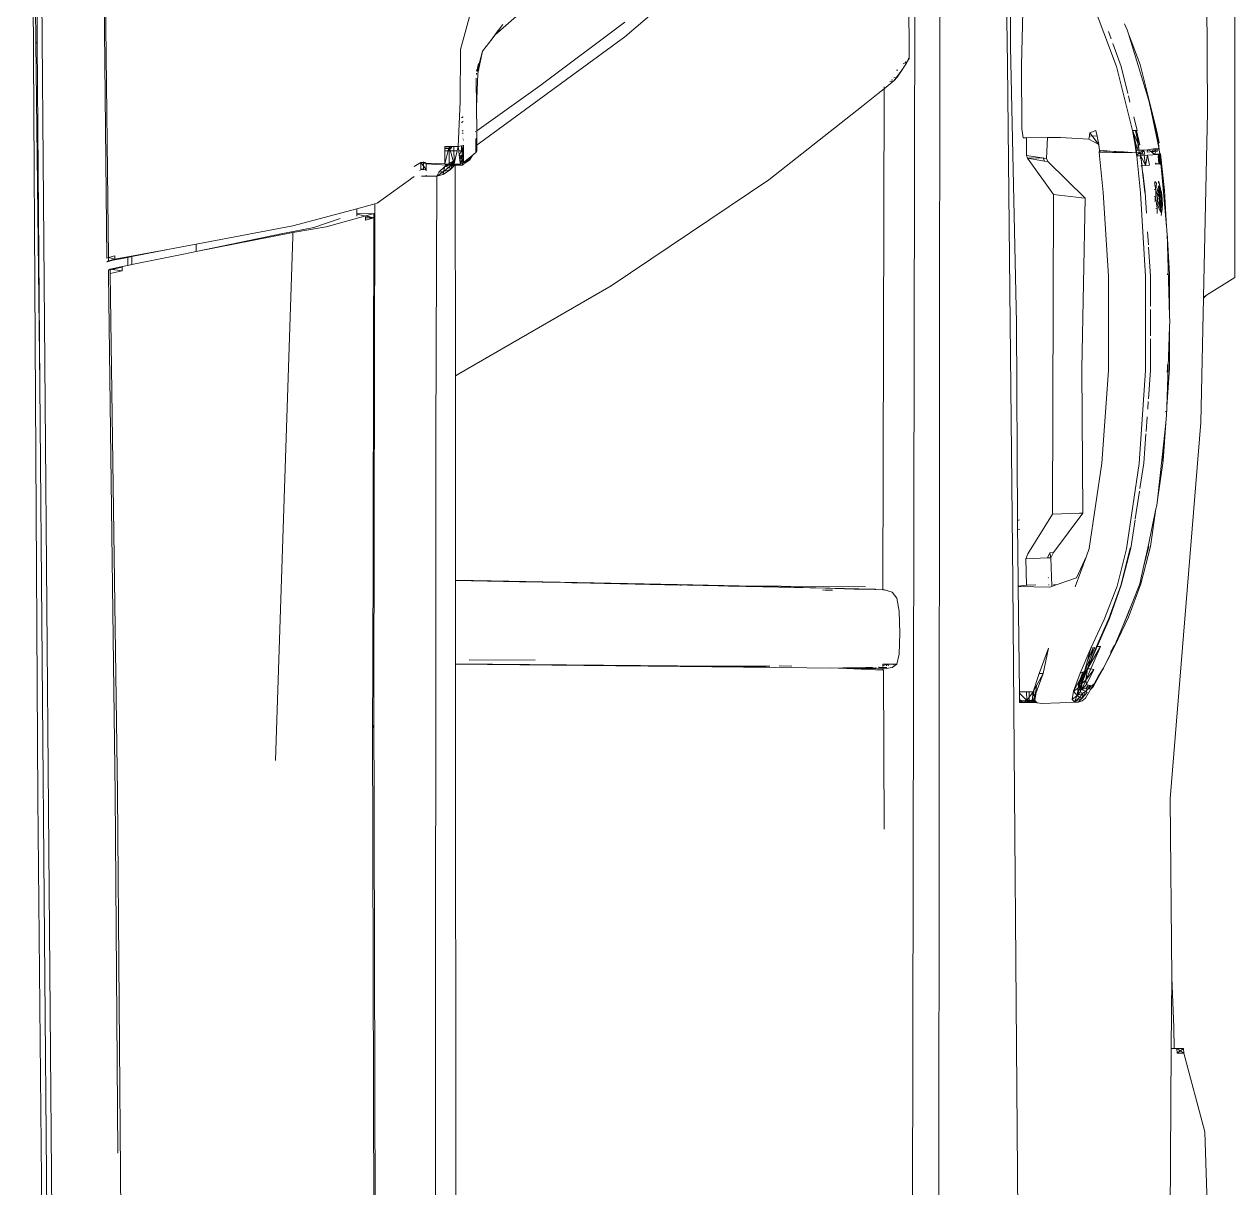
# Model space of a CAD drawing. Header units: millimetres. Extents: x 1010 to 1494, y -119 to 564.
# Drawn here: x 1311.8536 to 1312.2877, y 442.6054 to 443.0226 of the extents above; entities that cross this region are included whole.
import ezdxf

# ---------------------------------------------------------------- set-up
doc = ezdxf.new("R2010")
doc.units = ezdxf.units.MM
doc.layers.get('0').update_dxf_attribs({"lineweight": 9})
doc.layers.add('Edges', color=7, linetype='Continuous', lineweight=9)

# ---------------------------------------------------------------- blocks, each defined once
blk = doc.blocks.new('chevy tahoe pl')
at = {"layer": 'Edges'}
for p, q in [((209.473, 40.009), (163.481, 39.634)), ((158.76, 39.712), (172.041, 39.836)), ((172.041, 39.836), (187.112, 39.924)), ((177.28, 39.81), (181.602, 39.86)), ((177.28, 39.81), (181.602, 39.844)), ((181.602, 39.86), (181.602, 39.844)), ((181.602, 39.86), (181.603, 39.86)), ((181.603, 39.844), (181.602, 39.844)), ((181.603, 39.86), (182.062, 39.866)), ((181.603, 39.844), (181.603, 39.86)), ((182.055, 39.847), (181.603, 39.844)), ((177.28, 39.81), (163.477, 39.695)), ((217.425, 39.403), (178.886, 38.941)), ((178.67, 38.944), (172.101, 38.86)), ((172.108, 38.829), (178.683, 38.92)), ((178.723, 38.942), (178.67, 38.944)), ((178.683, 38.92), (178.728, 38.921)), ((178.683, 38.92), (178.716, 38.771)), ((178.736, 38.921), (178.716, 38.771)), ((178.723, 38.942), (178.736, 38.921)), ((178.728, 38.921), (178.723, 38.942)), ((178.758, 38.792), (178.728, 38.921)), ((178.728, 38.921), (178.736, 38.921)), ((178.736, 38.921), (178.769, 38.771)), ((178.843, 38.941), (178.831, 38.962)), ((178.831, 38.962), (178.849, 38.884)), ((178.861, 38.863), (178.843, 38.941)), ((178.843, 38.941), (178.886, 38.941)), ((178.861, 38.863), (178.886, 38.941)), ((182.842, 39.004), (178.874, 38.962)), ((178.886, 38.941), (178.874, 38.962)), ((178.886, 38.941), (178.903, 38.863)), ((155.294, 38.692), (172.108, 38.829)), ((172.101, 38.86), (167.551, 38.824)), ((178.716, 38.771), (178.763, 38.771)), ((178.763, 38.771), (178.758, 38.792)), ((178.763, 38.771), (178.769, 38.771)), ((178.769, 38.771), (178.784, 38.698)), ((178.849, 38.884), (178.886, 38.699)), ((178.903, 38.863), (178.861, 38.863)), ((178.991, 38.171), (178.861, 38.863)), ((178.784, 38.698), (178.886, 38.699)), ((178.784, 38.698), (178.794, 38.646)), ((178.794, 38.646), (178.896, 38.646)), ((178.794, 38.646), (178.925, 37.992)), ((178.886, 38.699), (178.896, 38.646)), ((178.896, 38.646), (178.991, 38.171)), ((179.054, 37.835), (178.991, 38.171)), ((178.958, 37.835), (178.925, 37.992)), ((179.054, 37.835), (178.958, 37.835)), ((179.187, 36.738), (178.958, 37.835)), ((178.958, 37.835), (179.202, 36.609)), ((179.284, 36.608), (179.054, 37.835)), ((179.148, 36.609), (172.517, 36.828)), ((179.263, 36.342), (179.187, 36.738)), ((179.202, 36.609), (179.148, 36.609)), ((179.202, 36.609), (179.27, 36.189)), ((179.501, 35.799), (179.284, 36.608)), ((179.377, 36.012), (179.263, 36.342)), ((179.27, 36.189), (179.411, 35.687)), ((179.409, 35.8), (179.437, 35.8)), ((179.411, 35.701), (179.432, 35.8)), ((179.437, 35.8), (179.439, 35.585)), ((179.437, 35.8), (179.501, 35.799)), ((179.562, 35.57), (179.501, 35.799)), ((172.973, 35.6), (156, 35.552)), ((156.286, 35.537), (173.345, 35.584)), ((172.932, 35.59), (172.973, 35.6)), ((173.166, 35.6), (172.973, 35.6)), ((173.467, 35.599), (173.166, 35.6)), ((173.345, 35.584), (179.562, 35.57)), ((173.455, 35.589), (173.467, 35.599)), ((179.386, 35.585), (173.467, 35.599)), ((179.358, 35.688), (179.386, 35.585)), ((179.358, 35.688), (179.385, 35.688)), ((179.386, 35.585), (179.385, 35.688)), ((179.385, 35.688), (179.411, 35.687)), ((179.386, 35.585), (179.408, 35.687)), ((179.411, 35.687), (179.386, 35.585)), ((179.439, 35.585), (179.386, 35.585)), ((179.411, 35.687), (179.439, 35.585)), ((179.57, 35.542), (179.562, 35.57)), ((179.907, 35.076), (179.57, 35.542)), ((179.913, 34.923), (179.913, 34.98)), ((179.986, 35.001), (179.988, 35.001)), ((179.993, 34.988), (179.996, 34.923)), ((180.003, 34.988), (179.993, 34.988)), ((180.005, 34.957), (179.994, 34.958)), ((179.996, 34.923), (180.084, 34.988)), ((180, 34.988), (180.005, 34.957)), ((180.003, 34.988), (180.005, 34.957)), ((180.084, 34.988), (180.003, 34.988)), ((180.079, 34.958), (180.005, 34.957)), ((180.034, 35.074), (180.084, 34.988)), ((180.079, 34.958), (180.078, 34.923)), ((180.086, 34.958), (180.079, 34.958)), ((180.084, 34.988), (180.086, 34.958)), ((180.086, 34.958), (180.087, 34.931)), ((180.094, 34.958), (180.086, 34.958)), ((164.771, 34.805), (176.6, 34.799)), ((179.913, 34.789), (176.6, 34.799)), ((179.925, 34.923), (179.913, 34.923)), ((179.913, 34.789), (179.913, 34.923)), ((179.934, 34.709), (179.913, 34.789)), ((179.964, 34.764), (179.913, 34.789)), ((179.972, 34.703), (179.913, 34.789)), ((179.996, 34.923), (179.981, 34.923)), ((180.069, 34.923), (179.996, 34.923)), ((180.054, 34.661), (180.069, 34.923)), ((180.078, 34.923), (180.069, 34.923)), ((180.078, 34.923), (180.069, 34.684)), ((179.934, 34.709), (179.997, 34.614)), ((179.972, 34.703), (179.934, 34.709)), ((179.964, 34.764), (180.036, 34.687)), ((179.964, 34.764), (179.972, 34.703)), ((180.027, 34.632), (179.972, 34.703)), ((179.972, 34.703), (179.997, 34.614)), ((179.972, 34.703), (180.036, 34.687)), ((180.027, 34.632), (179.997, 34.614)), ((180.036, 34.687), (180.027, 34.632)), ((180.065, 34.589), (180.027, 34.632)), ((180.054, 34.661), (180.036, 34.687)), ((180.065, 34.589), (180.036, 34.687)), ((180.051, 34.606), (180.054, 34.659)), ((180.054, 34.661), (180.069, 34.684)), ((180.054, 34.659), (180.054, 34.661)), ((180.054, 34.659), (180.08, 34.617)), ((180.067, 34.632), (180.069, 34.684)), ((180.067, 34.632), (180.289, 34.633)), ((180.289, 34.633), (180.067, 34.57)), ((180.067, 34.57), (180.067, 34.632)), ((180.069, 34.684), (180.234, 34.685)), ((180.289, 34.633), (180.069, 34.684)), ((180.234, 34.685), (180.234, 34.531)), ((180.234, 34.685), (180.26, 34.685)), ((180.26, 34.685), (180.289, 34.686)), ((180.26, 34.685), (180.264, 34.608)), ((180.264, 34.608), (180.273, 34.686)), ((180.264, 34.608), (180.289, 34.624)), ((180.289, 34.686), (180.289, 34.633)), ((180.289, 34.624), (180.289, 34.633)), ((180.289, 34.518), (180.289, 34.624)), ((173.737, 34.55), (157.44, 34.547)), ((173.737, 34.55), (173.71, 31.708)), ((173.743, 34.55), (173.717, 31.74)), ((173.743, 34.55), (173.737, 34.55)), ((174.795, 34.551), (173.743, 34.55)), ((174.795, 34.551), (174.786, 33.942)), ((174.799, 34.551), (174.787, 33.875)), ((174.799, 34.551), (174.795, 34.551)), ((177.387, 34.552), (174.799, 34.551)), ((180.06, 34.555), (177.387, 34.552)), ((177.411, 34.51), (177.387, 34.552)), ((178.526, 32.579), (177.411, 34.51)), ((180.028, 34.584), (179.997, 34.614)), ((180.065, 34.589), (179.997, 34.614)), ((180.028, 34.584), (180.08, 34.584)), ((180.06, 34.555), (180.028, 34.584)), ((180.076, 34.568), (180.051, 34.606)), ((180.051, 34.606), (180.103, 34.582)), ((180.051, 34.606), (180.051, 34.544)), ((180.051, 34.606), (180.067, 34.564)), ((180.067, 34.52), (180.051, 34.544)), ((180.051, 34.544), (180.051, 34.462)), ((180.06, 34.555), (180.065, 34.589)), ((180.06, 34.555), (180.067, 34.565)), ((180.086, 34.608), (180.065, 34.589)), ((180.289, 34.571), (180.067, 34.57)), ((180.067, 34.565), (180.067, 34.57)), ((180.07, 34.569), (180.067, 34.57)), ((180.067, 34.52), (180.067, 34.565)), ((180.067, 34.488), (180.067, 34.52)), ((180.086, 34.49), (180.067, 34.488)), ((180.088, 34.45), (180.067, 34.488)), ((180.303, 34.451), (180.067, 34.488)), ((180.07, 34.569), (180.08, 34.584)), ((180.107, 34.561), (180.07, 34.569)), ((180.08, 34.617), (180.08, 34.598)), ((180.08, 34.617), (180.088, 34.606)), ((180.084, 34.594), (180.08, 34.598)), ((180.08, 34.598), (180.08, 34.584)), ((180.08, 34.584), (180.084, 34.594)), ((180.084, 34.594), (180.088, 34.606)), ((180.107, 34.561), (180.084, 34.594)), ((180.151, 34.499), (180.086, 34.49)), ((180.101, 34.468), (180.086, 34.49)), ((180.088, 34.606), (180.103, 34.582)), ((180.093, 34.491), (180.101, 34.468)), ((180.101, 34.493), (180.101, 34.468)), ((180.128, 34.556), (180.103, 34.582)), ((180.116, 34.559), (180.103, 34.582)), ((180.103, 34.562), (180.103, 34.582)), ((180.128, 34.556), (180.107, 34.561)), ((180.234, 34.531), (180.128, 34.556)), ((180.176, 34.452), (180.133, 34.497)), ((180.176, 34.452), (180.15, 34.499)), ((180.18, 34.503), (180.151, 34.499)), ((180.186, 34.45), (180.151, 34.499)), ((180.177, 34.503), (180.176, 34.452)), ((180.176, 34.452), (180.234, 34.477)), ((180.234, 34.51), (180.18, 34.503)), ((180.18, 34.503), (180.234, 34.477)), ((180.289, 34.518), (180.234, 34.531)), ((180.289, 34.518), (180.234, 34.51)), ((180.234, 34.51), (180.234, 34.477)), ((180.298, 34.475), (180.234, 34.477)), ((180.234, 34.477), (180.234, 34.451)), ((180.304, 34.451), (180.234, 34.477)), ((180.286, 34.598), (180.264, 34.608)), ((180.264, 34.608), (180.267, 34.604)), ((180.859, 34.492), (180.289, 34.518)), ((180.289, 34.518), (180.298, 34.475)), ((180.298, 34.475), (180.303, 34.451)), ((180.606, 34.453), (180.592, 34.473)), ((180.666, 34.454), (180.65, 34.477)), ((181.514, 34.489), (180.859, 34.492)), ((181.994, 34.355), (181.514, 34.489)), ((173.794, 34.38), (173.787, 33.544)), ((180.051, 34.462), (180.101, 34.468)), ((180.051, 34.462), (180.101, 34.414)), ((180.077, 34.433), (180.15, 34.368)), ((180.114, 34.373), (180.077, 34.433)), ((180.088, 34.45), (180.15, 34.368)), ((180.088, 34.45), (180.186, 34.45)), ((180.176, 34.452), (180.101, 34.468)), ((180.118, 34.45), (180.101, 34.468)), ((180.111, 34.45), (180.101, 34.468)), ((180.101, 34.45), (180.101, 34.468)), ((180.101, 34.414), (180.101, 34.432)), ((180.101, 34.414), (180.114, 34.373)), ((180.101, 34.414), (180.176, 34.337)), ((180.176, 34.337), (180.114, 34.373)), ((180.114, 34.373), (180.15, 34.368)), ((180.213, 34.295), (180.15, 34.368)), ((180.176, 34.337), (180.175, 34.339)), ((180.18, 34.45), (180.176, 34.452)), ((180.176, 34.452), (180.176, 34.45)), ((180.176, 34.452), (180.177, 34.45)), ((180.176, 34.337), (180.181, 34.332)), ((180.186, 34.45), (180.303, 34.451)), ((180.367, 34.456), (180.37, 34.451)), ((180.386, 34.452), (180.386, 34.457)), ((180.453, 34.462), (180.46, 34.452)), ((180.484, 34.465), (180.493, 34.452)), ((180.298, 34.295), (180.213, 34.295)), ((180.213, 34.295), (180.234, 34.281)), ((180.22, 34.295), (180.234, 34.281)), ((180.383, 34.295), (180.234, 34.281)), ((180.234, 34.281), (180.234, 34.295)), ((180.234, 34.281), (180.396, 34.281)), ((181.678, 32.408), (180.298, 34.295)), ((180.383, 34.295), (180.298, 34.295)), ((180.396, 34.281), (180.367, 34.295)), ((180.383, 34.295), (180.396, 34.281)), ((180.396, 34.281), (180.487, 34.282)), ((180.476, 34.297), (180.479, 34.293)), ((180.487, 34.282), (180.785, 34.285)), ((180.487, 34.282), (181.056, 33.484)), ((180.785, 34.285), (181.155, 34.288)), ((180.785, 34.285), (181.214, 34.268)), ((181.202, 34.284), (181.201, 34.286)), ((181.208, 34.286), (181.214, 34.284)), ((181.211, 34.286), (181.218, 34.284)), ((181.496, 34.209), (181.214, 34.268)), ((181.239, 34.278), (181.496, 34.209)), ((181.242, 34.279), (181.339, 34.258)), ((181.251, 34.285), (181.253, 34.284)), ((181.255, 34.284), (181.257, 34.284)), ((181.615, 34.118), (181.496, 34.209)), ((181.631, 34.105), (181.615, 34.118)), ((181.7, 34.049), (181.631, 34.105)), ((181.693, 34.057), (181.631, 34.105)), ((181.7, 34.049), (181.693, 34.057)), ((181.751, 34.015), (181.693, 34.057)), ((182.111, 33.58), (181.7, 34.049)), ((181.7, 34.049), (181.761, 33.999)), ((181.751, 34.015), (181.755, 34.01)), ((174.787, 33.875), (174.767, 32.796)), ((174.77, 33.169), (174.787, 33.875)), ((174.784, 33.858), (174.78, 33.743)), ((174.784, 33.858), (174.786, 33.942)), ((181.755, 34.01), (181.769, 33.994)), ((181.762, 34.006), (181.755, 34.01)), ((181.832, 33.951), (181.762, 34.006)), ((174.77, 33.169), (174.78, 33.743)), ((181.056, 33.484), (181.86, 32.407)), ((174.768, 33.079), (174.77, 33.169)), ((174.76, 32.666), (174.767, 33.019)), ((174.767, 33.019), (174.768, 33.079)), ((174.767, 32.796), (174.746, 31.743)), ((174.758, 32.658), (174.739, 31.712)), ((174.758, 32.658), (174.756, 32.446)), ((174.758, 32.658), (174.76, 32.666)), ((179.866, 30.584), (178.526, 32.579)), ((174.756, 32.446), (174.739, 31.617)), ((174.756, 32.446), (174.746, 31.743)), ((183.366, 30.431), (181.678, 32.408)), ((173.717, 31.74), (173.705, 30.62)), ((173.714, 30.81), (173.717, 31.74)), ((174.746, 31.743), (174.728, 30.96)), ((174.73, 31.224), (174.746, 31.743)), ((173.687, 29.706), (173.71, 31.708)), ((174.73, 31.224), (174.739, 31.617)), ((174.739, 31.712), (174.739, 31.693)), ((174.727, 31.095), (174.73, 31.137)), ((174.73, 31.137), (174.728, 31.137)), ((174.73, 31.137), (174.728, 30.96)), ((174.73, 31.224), (174.73, 31.137)), ((174.728, 30.96), (174.717, 29.362)), ((174.718, 30.662), (174.727, 31.095)), ((174.728, 30.96), (174.725, 30.786)), ((173.711, 30.571), (173.714, 30.81)), ((174.718, 30.662), (174.698, 29.868)), ((174.725, 30.786), (174.705, 29.99)), ((179.866, 30.584), (180.808, 29.392)), ((173.711, 30.293), (173.717, 30.455)), ((174.679, 29.79), (174.675, 29.906)), ((174.705, 29.99), (174.69, 29.445)), ((173.687, 29.706), (173.691, 29.8)), ((174.676, 29.779), (174.674, 29.873)), ((174.698, 29.868), (174.688, 29.506)), ((173.664, 29.145), (173.687, 29.694)), ((173.683, 29.421), (173.687, 29.694)), ((173.687, 29.694), (173.687, 29.706)), ((173.687, 29.437), (173.687, 29.694)), ((173.69, 29.447), (173.693, 29.651)), ((173.68, 29.22), (173.683, 29.421)), ((173.687, 29.437), (173.683, 29.421)), ((173.683, 29.421), (173.687, 29.369)), ((173.69, 29.447), (173.687, 29.437)), ((173.687, 29.369), (173.69, 29.447)), ((173.687, 29.369), (173.687, 29.437)), ((173.69, 29.447), (173.694, 29.278)), ((174.686, 29.431), (174.681, 29.246)), ((174.69, 29.445), (174.685, 29.242)), ((174.688, 29.506), (174.686, 29.431)), ((174.69, 29.445), (174.686, 29.431)), ((174.69, 29.445), (174.688, 29.506)), ((173.687, 29.369), (173.689, 29.352)), ((173.687, 29.248), (173.689, 29.352)), ((173.694, 29.278), (173.687, 29.248)), ((173.689, 29.352), (173.694, 29.278)), ((173.694, 29.278), (173.696, 29.363)), ((173.694, 29.278), (173.696, 29.278)), ((180.808, 29.392), (180.958, 29.203)), ((171.652, 29.125), (173.664, 29.134)), ((173.664, 29.145), (173.68, 29.145)), ((173.664, 29.134), (173.664, 29.145)), ((173.687, 29.245), (173.68, 29.22)), ((173.68, 29.22), (173.68, 29.145)), ((173.68, 29.145), (173.696, 29.145)), ((173.68, 29.145), (173.68, 29.126)), ((173.694, 29.026), (173.68, 29.126)), ((173.687, 29.245), (173.687, 29.248)), ((173.697, 29.227), (173.687, 29.245)), ((173.694, 29.196), (173.694, 29.101)), ((173.694, 29.196), (173.697, 29.19)), ((173.697, 29.195), (173.694, 29.196)), ((173.703, 29.194), (173.701, 29.194)), ((173.709, 29.145), (173.736, 29.145)), ((173.715, 29.145), (173.736, 29.093)), ((173.736, 29.144), (173.736, 29.093)), ((174.678, 29.123), (174.651, 29.024)), ((174.681, 29.239), (174.678, 29.143)), ((174.678, 29.143), (174.678, 29.123)), ((174.678, 29.143), (181.018, 29.128)), ((174.681, 29.246), (174.685, 29.242)), ((174.681, 29.246), (174.681, 29.239)), ((174.681, 29.243), (174.685, 29.242)), ((174.685, 29.242), (174.681, 29.239)), ((174.681, 29.237), (174.685, 29.242)), ((180.958, 29.203), (181.018, 29.128)), ((181.018, 29.128), (181.032, 29.128)), ((181.018, 29.128), (181.122, 28.999)), ((181.037, 29.128), (181.043, 29.128)), ((173.695, 29.101), (173.694, 29.101)), ((173.694, 29.101), (173.695, 29.094)), ((173.694, 29.026), (173.737, 28.967)), ((173.736, 29.093), (173.716, 29.097)), ((173.721, 29.066), (173.736, 29.093)), ((173.736, 29.001), (173.73, 29.009)), ((173.739, 29.095), (173.736, 29.093)), ((173.738, 29.093), (173.736, 29.093)), ((173.738, 29.091), (173.736, 29.093)), ((173.736, 29.001), (173.736, 29.093)), ((173.736, 29.001), (173.737, 28.967)), ((173.863, 28.937), (173.737, 28.967)), ((174.409, 28.935), (174.572, 28.964)), ((174.651, 29.024), (174.572, 28.964)), ((181.117, 29.028), (181.112, 29.054)), ((181.122, 28.999), (181.254, 28.903)), ((181.164, 28.961), (181.122, 28.999)), ((181.127, 29.016), (181.131, 29.033)), ((181.157, 29.005), (181.163, 28.971)), ((181.163, 28.969), (181.164, 28.961)), ((181.259, 28.897), (181.164, 28.961)), ((181.255, 28.953), (181.254, 28.968)), ((173.863, 28.937), (174.13, 28.926)), ((174.13, 28.926), (174.409, 28.935)), ((181.343, 28.843), (181.254, 28.903)), ((181.256, 28.901), (181.259, 28.897)), ((181.259, 28.897), (181.258, 28.9)), ((181.299, 28.873), (181.259, 28.897)), ((181.356, 28.838), (181.333, 28.885)), ((181.356, 28.838), (181.338, 28.849)), ((181.356, 28.838), (181.343, 28.843)), ((181.356, 28.86), (181.356, 28.838)), ((181.361, 28.855), (181.356, 28.838)), ((181.391, 28.823), (181.356, 28.838)), ((181.356, 28.838), (181.403, 28.81)), ((181.403, 28.81), (181.391, 28.823)), ((181.403, 28.81), (181.403, 28.823)), ((184.933, 28.82), (181.403, 28.81)), ((185.052, 28.733), (148.407, 28.802)), ((185.258, 28.42), (148.391, 28.451)), ((185.353, 27.627), (181.333, 27.565)), ((151.495, 27.313), (174.785, 27.499)), ((174.72, 27.43), (173.389, 27.413)), ((174.72, 27.43), (174.712, 27.031)), ((174.723, 27.43), (174.72, 27.43)), ((175.214, 27.436), (174.723, 27.43)), ((174.737, 27.324), (174.723, 27.43)), ((174.785, 27.499), (181.333, 27.565)), ((175.436, 27.437), (175.214, 27.436)), ((175.446, 27.409), (175.436, 27.437)), ((175.555, 27.437), (175.436, 27.437)), ((178.052, 27.451), (175.555, 27.437)), ((175.555, 27.437), (175.565, 27.413)), ((181.551, 27.529), (178.052, 27.451)), ((183.241, 27.521), (181.551, 27.529)), ((173.26, 27.412), (173.251, 27.412)), ((173.251, 27.412), (173.252, 27.296)), ((173.282, 27.407), (173.251, 27.373)), ((173.251, 27.372), (173.28, 27.322)), ((173.252, 27.293), (173.28, 27.322)), ((173.252, 27.237), (173.28, 27.322)), ((173.252, 27.296), (173.261, 27.267)), ((173.252, 27.296), (173.252, 27.206)), ((173.389, 27.413), (173.26, 27.412)), ((173.26, 27.412), (173.261, 27.289)), ((173.261, 27.289), (173.387, 27.292)), ((173.261, 27.267), (173.261, 27.289)), ((173.28, 27.322), (173.279, 27.253)), ((173.373, 27.413), (173.28, 27.322)), ((173.282, 27.407), (173.28, 27.322)), ((173.387, 27.324), (173.28, 27.322)), ((173.386, 27.241), (173.28, 27.322)), ((173.307, 27.412), (173.282, 27.407)), ((173.387, 27.292), (173.386, 27.241)), ((173.389, 27.413), (173.387, 27.292)), ((174.737, 27.324), (175.073, 27.333)), ((174.738, 27.317), (174.737, 27.324)), ((174.744, 27.206), (174.738, 27.317)), ((175.134, 27.306), (175.073, 27.333)), ((175.073, 27.333), (175.082, 27.059)), ((175.134, 27.306), (175.636, 26.997)), ((179.68, 26.985), (180.139, 27.313)), ((180.139, 27.313), (180.104, 27.097)), ((180.174, 27.326), (180.138, 27.07)), ((180.139, 27.313), (180.174, 27.326)), ((180.139, 27.313), (180.144, 27.113)), ((180.174, 27.326), (180.399, 27.324)), ((180.512, 27.382), (180.399, 27.365)), ((180.399, 27.324), (180.399, 27.365)), ((180.401, 27.06), (180.399, 27.324)), ((181.317, 27.39), (180.512, 27.382)), ((182.169, 27.365), (181.317, 27.39)), ((173.247, 27.189), (173.241, 27.137)), ((173.241, 27.137), (173.256, 26.67)), ((173.253, 27.194), (173.247, 27.189)), ((173.279, 27.253), (173.252, 27.228)), ((173.252, 27.206), (173.255, 27.197)), ((173.252, 27.206), (173.253, 27.194)), ((173.255, 27.197), (173.253, 27.194)), ((173.259, 27.201), (173.255, 27.197)), ((173.259, 27.201), (173.261, 27.265)), ((173.26, 27.202), (173.259, 27.201)), ((173.26, 27.202), (173.261, 27.265)), ((173.278, 27.218), (173.26, 27.202)), ((173.261, 27.267), (173.261, 27.265)), ((173.261, 27.265), (173.276, 27.217)), ((173.261, 27.265), (173.3, 27.23)), ((173.279, 27.253), (173.278, 27.218)), ((173.386, 27.241), (173.278, 27.218)), ((173.385, 27.201), (173.278, 27.218)), ((173.386, 27.241), (173.279, 27.253)), ((173.3, 27.23), (173.3, 27.215)), ((173.3, 27.23), (173.412, 27.204)), ((173.386, 27.241), (173.385, 27.201)), ((173.412, 27.191), (173.385, 27.201)), ((173.62, 27.166), (173.386, 27.241)), ((173.386, 27.241), (173.619, 27.113)), ((173.412, 27.204), (173.397, 27.196)), ((173.412, 27.191), (173.412, 27.204)), ((173.412, 27.204), (173.471, 27.198)), ((173.619, 27.113), (173.412, 27.191)), ((173.62, 27.166), (173.619, 27.113)), ((173.941, 27.045), (173.62, 27.166)), ((173.941, 27.045), (173.619, 27.113)), ((174.712, 27.031), (174.741, 26.949)), ((174.731, 27.003), (175.083, 27.016)), ((174.741, 26.949), (174.741, 26.984)), ((174.742, 27.039), (174.743, 27.047)), ((174.831, 27.05), (174.835, 27.045)), ((175.082, 27.059), (175.148, 27.028)), ((175.083, 27.016), (175.082, 27.059)), ((175.083, 27.016), (175.148, 27.028)), ((175.083, 27.016), (175.15, 26.985)), ((175.15, 26.985), (175.148, 27.028)), ((175.15, 26.985), (175.649, 26.613)), ((175.636, 26.997), (175.647, 26.655)), ((175.636, 26.997), (179.68, 26.985)), ((179.635, 26.583), (180.097, 27.053)), ((179.639, 26.626), (179.68, 26.985)), ((180.097, 27.053), (180.104, 27.097)), ((180.097, 27.053), (180.138, 27.07)), ((180.104, 27.097), (180.144, 27.113)), ((180.138, 27.07), (180.401, 27.06)), ((180.402, 26.893), (180.401, 27.06)), ((174.741, 26.949), (174.831, 26.694)), ((180.381, 26.536), (180.402, 26.893)), ((173.262, 26.719), (173.256, 26.67)), ((173.256, 26.67), (173.272, 26.619)), ((173.256, 26.67), (173.312, 26.614)), ((173.291, 26.748), (173.262, 26.719)), ((173.317, 26.652), (173.262, 26.719)), ((173.262, 26.719), (173.312, 26.614)), ((173.262, 26.719), (173.34, 26.682)), ((173.395, 26.732), (173.291, 26.748)), ((173.291, 26.748), (173.34, 26.682)), ((173.317, 26.652), (173.34, 26.682)), ((173.395, 26.732), (173.34, 26.682)), ((173.34, 26.682), (173.433, 26.671)), ((173.373, 26.613), (173.34, 26.682)), ((173.39, 26.642), (173.34, 26.682)), ((173.472, 26.637), (173.34, 26.682)), ((173.395, 26.732), (173.623, 26.646)), ((173.395, 26.732), (173.645, 26.591)), ((173.395, 26.732), (173.433, 26.671)), ((173.492, 26.666), (173.415, 26.669)), ((173.415, 26.626), (173.415, 26.669)), ((173.492, 26.666), (173.415, 26.626)), ((173.433, 26.671), (173.645, 26.591)), ((173.433, 26.671), (173.472, 26.637)), ((173.637, 26.611), (173.492, 26.666)), ((173.492, 26.666), (173.679, 26.552)), ((173.492, 26.666), (173.492, 26.624)), ((174.718, 26.707), (175.106, 26.565)), ((174.831, 26.694), (175.106, 26.565)), ((173.308, 26.58), (173.272, 26.619)), ((173.416, 26.515), (173.308, 26.58)), ((173.317, 26.652), (173.312, 26.614)), ((173.312, 26.614), (173.395, 26.575)), ((173.373, 26.613), (173.312, 26.614)), ((173.379, 26.558), (173.312, 26.614)), ((173.373, 26.613), (173.317, 26.652)), ((173.39, 26.642), (173.373, 26.613)), ((173.395, 26.575), (173.373, 26.613)), ((173.379, 26.558), (173.395, 26.575)), ((173.472, 26.637), (173.39, 26.642)), ((173.395, 26.575), (173.415, 26.626)), ((173.463, 26.512), (173.395, 26.575)), ((173.479, 26.566), (173.415, 26.626)), ((173.415, 26.626), (173.463, 26.512)), ((173.536, 26.572), (173.415, 26.626)), ((173.492, 26.624), (173.415, 26.626)), ((173.482, 26.479), (173.416, 26.515)), ((173.416, 26.515), (173.485, 26.474)), ((173.416, 26.515), (173.452, 26.483)), ((173.425, 26.575), (173.425, 26.532)), ((173.425, 26.575), (173.473, 26.544)), ((173.467, 26.527), (173.425, 26.532)), ((173.425, 26.532), (173.467, 26.505)), ((173.479, 26.566), (173.463, 26.512)), ((173.463, 26.512), (173.482, 26.479)), ((173.472, 26.637), (173.645, 26.591)), ((173.472, 26.637), (173.668, 26.563)), ((173.536, 26.572), (173.479, 26.566)), ((173.671, 26.471), (173.479, 26.566)), ((173.492, 26.624), (173.679, 26.552)), ((173.492, 26.624), (173.536, 26.572)), ((173.677, 26.511), (173.536, 26.572)), ((173.536, 26.572), (173.671, 26.471)), ((173.536, 26.572), (173.679, 26.552)), ((173.623, 26.646), (173.939, 26.509)), ((173.645, 26.591), (173.623, 26.646)), ((173.668, 26.563), (173.645, 26.591)), ((173.947, 26.46), (173.645, 26.591)), ((173.939, 26.509), (173.645, 26.591)), ((173.668, 26.563), (173.956, 26.439)), ((173.677, 26.511), (173.671, 26.471)), ((173.679, 26.552), (173.677, 26.511)), ((173.96, 26.388), (173.677, 26.511)), ((173.679, 26.581), (173.679, 26.576)), ((173.679, 26.574), (173.679, 26.552)), ((173.96, 26.388), (173.679, 26.552)), ((173.96, 26.431), (173.679, 26.552)), ((173.782, 26.524), (173.679, 26.552)), ((173.944, 26.481), (173.771, 26.556)), ((173.944, 26.479), (173.833, 26.51)), ((173.939, 26.509), (174.305, 26.341)), ((173.939, 26.509), (173.947, 26.46)), ((175.106, 26.565), (175.201, 26.53)), ((175.201, 26.53), (176.282, 26.371)), ((175.647, 26.655), (175.649, 26.613)), ((175.649, 26.613), (177.474, 26.625)), ((177.474, 26.625), (179.635, 26.583)), ((179.635, 26.583), (179.639, 26.626)), ((180.461, 26.523), (180.31, 26.41)), ((180.381, 26.536), (180.315, 26.411)), ((180.461, 26.523), (180.319, 26.412)), ((180.381, 26.536), (180.423, 26.529)), ((180.423, 26.529), (180.418, 26.431)), ((180.423, 26.529), (180.461, 26.523)), ((180.461, 26.523), (180.493, 26.446)), ((181.301, 26.184), (182.156, 26.507)), ((173.452, 26.483), (173.482, 26.479)), ((173.452, 26.483), (173.666, 26.364)), ((173.482, 26.479), (173.485, 26.474)), ((173.485, 26.474), (173.489, 26.467)), ((173.489, 26.467), (173.58, 26.416)), ((173.58, 26.416), (173.666, 26.364)), ((173.58, 26.416), (173.672, 26.365)), ((173.603, 26.403), (173.692, 26.349)), ((173.619, 26.394), (173.666, 26.364)), ((173.672, 26.365), (173.666, 26.364)), ((173.689, 26.352), (173.666, 26.364)), ((173.672, 26.365), (173.681, 26.359)), ((173.689, 26.352), (173.681, 26.359)), ((173.692, 26.349), (173.689, 26.352)), ((173.693, 26.353), (173.692, 26.349)), ((173.956, 26.439), (173.96, 26.437)), ((173.96, 26.437), (173.96, 26.431)), ((173.96, 26.437), (174.314, 26.283)), ((173.96, 26.431), (173.96, 26.388)), ((173.96, 26.431), (174.314, 26.283)), ((173.96, 26.431), (174.316, 26.276)), ((176.282, 26.371), (177.456, 26.289)), ((178.648, 26.288), (179.706, 26.353)), ((179.706, 26.353), (180.171, 26.4)), ((180.215, 26.405), (180.171, 26.4)), ((180.215, 26.405), (180.214, 26.229)), ((180.214, 26.229), (180.217, 26.393)), ((180.24, 26.4), (180.215, 26.405)), ((180.215, 26.39), (180.217, 26.393)), ((180.241, 26.397), (180.217, 26.393)), ((180.217, 26.393), (180.231, 26.265)), ((180.231, 26.265), (180.241, 26.397)), ((180.31, 26.41), (180.24, 26.4)), ((180.241, 26.397), (180.24, 26.4)), ((180.315, 26.411), (180.31, 26.41)), ((180.418, 26.431), (180.315, 26.411)), ((180.493, 26.446), (180.418, 26.431)), ((173.692, 26.349), (173.782, 26.304)), ((173.782, 26.304), (173.977, 26.206)), ((173.97, 26.206), (173.782, 26.304)), ((173.977, 26.206), (173.885, 26.261)), ((173.965, 26.221), (173.937, 26.236)), ((173.973, 26.217), (173.965, 26.221)), ((174.333, 26.035), (173.97, 26.206)), ((173.977, 26.206), (174.219, 26.107)), ((174.305, 26.341), (174.724, 26.179)), ((174.314, 26.283), (174.734, 26.13)), ((174.316, 26.276), (174.314, 26.283)), ((174.314, 26.283), (174.736, 26.128)), ((174.316, 26.276), (174.736, 26.128)), ((177.456, 26.289), (178.648, 26.288)), ((180.214, 26.229), (180.211, 26.09)), ((180.213, 26.238), (180.214, 26.229)), ((180.214, 26.229), (180.213, 26.233)), ((180.213, 26.23), (180.214, 26.229)), ((180.226, 26.192), (180.214, 26.229)), ((180.214, 26.229), (180.223, 26.146)), ((180.226, 26.192), (180.231, 26.265)), ((181.299, 26.126), (181.592, 26.231)), ((181.651, 26.253), (181.745, 26.286)), ((174.335, 26.054), (174.219, 26.107)), ((174.219, 26.107), (174.509, 25.989)), ((174.263, 26.089), (174.335, 26.054)), ((174.335, 26.06), (174.335, 26.054)), ((174.509, 25.989), (174.335, 26.054)), ((174.42, 26.026), (174.335, 26.054)), ((174.724, 26.179), (175.198, 26.061)), ((174.734, 26.13), (175.206, 26.011)), ((174.736, 26.128), (175.206, 26.011)), ((174.736, 26.128), (175.208, 26.006)), ((175.198, 26.061), (176.278, 25.901)), ((180.209, 25.936), (180.219, 26.091)), ((180.211, 26.09), (180.209, 25.936)), ((180.211, 26.121), (180.221, 26.114)), ((180.211, 26.09), (180.219, 26.091)), ((180.222, 26.129), (180.212, 26.166)), ((180.219, 26.091), (180.226, 26.192)), ((180.49, 25.984), (181.301, 26.184)), ((180.958, 26.042), (181.299, 26.126)), ((181.714, 26.035), (181.763, 26.051)), ((181.763, 26.051), (181.84, 26.084)), ((174.754, 25.876), (174.333, 26.035)), ((174.509, 25.989), (174.755, 25.889)), ((175.206, 26.011), (175.208, 26.006)), ((175.208, 26.006), (175.564, 25.95)), ((175.575, 25.949), (175.927, 25.894)), ((176.278, 25.901), (177.452, 25.819)), ((179.702, 25.882), (180.168, 25.93)), ((180.168, 25.93), (180.209, 25.936)), ((180.169, 25.889), (180.168, 25.93)), ((180.173, 25.93), (180.172, 25.879)), ((180.209, 25.895), (180.172, 25.879)), ((180.176, 25.931), (180.209, 25.895)), ((180.209, 25.895), (180.19, 25.868)), ((180.307, 25.948), (180.209, 25.936)), ((180.209, 25.936), (180.308, 25.909)), ((180.21, 25.897), (180.209, 25.936)), ((180.244, 25.839), (180.209, 25.895)), ((180.21, 25.897), (180.308, 25.909)), ((180.49, 25.978), (180.242, 25.926)), ((180.242, 25.926), (180.242, 25.883)), ((180.49, 25.984), (180.307, 25.948)), ((180.307, 25.948), (180.308, 25.909)), ((180.49, 25.984), (180.308, 25.909)), ((180.308, 25.909), (180.49, 25.944)), ((180.491, 25.932), (180.308, 25.909)), ((180.31, 25.891), (180.308, 25.909)), ((180.491, 25.932), (180.31, 25.891)), ((180.49, 25.984), (180.49, 25.978)), ((180.49, 25.978), (180.49, 25.944)), ((180.49, 25.944), (180.491, 25.932)), ((180.491, 25.926), (180.662, 25.968)), ((180.491, 25.932), (180.491, 25.926)), ((180.851, 26.015), (180.928, 26.034)), ((180.872, 25.775), (181.714, 26.035)), ((181.714, 26.035), (181.325, 25.885)), ((175.228, 25.757), (174.754, 25.876)), ((174.755, 25.889), (174.986, 25.84)), ((175.229, 25.778), (174.986, 25.84)), ((174.986, 25.84), (175.229, 25.787)), ((175.1, 25.815), (175.229, 25.778)), ((175.228, 25.757), (175.703, 25.686)), ((175.229, 25.787), (175.229, 25.778)), ((175.229, 25.787), (175.703, 25.686)), ((175.96, 25.889), (176.283, 25.839)), ((176.283, 25.839), (176.654, 25.813)), ((176.682, 25.811), (176.866, 25.799)), ((176.965, 25.791), (176.973, 25.791)), ((176.973, 25.791), (177.063, 25.784)), ((177.096, 25.782), (177.457, 25.756)), ((177.452, 25.819), (178.645, 25.818)), ((177.457, 25.756), (177.855, 25.756)), ((177.894, 25.756), (178.226, 25.756)), ((178.27, 25.756), (178.649, 25.756)), ((178.645, 25.818), (179.702, 25.882)), ((178.649, 25.756), (179.015, 25.779)), ((179.045, 25.781), (179.21, 25.792)), ((179.445, 25.806), (179.705, 25.822)), ((179.705, 25.829), (180.046, 25.864)), ((179.705, 25.822), (179.959, 25.853)), ((179.705, 25.822), (179.705, 25.829)), ((180.02, 25.86), (180.088, 25.868)), ((180.046, 25.868), (180.046, 25.877)), ((180.046, 25.864), (180.17, 25.877)), ((180.046, 25.861), (180.129, 25.873)), ((180.046, 25.861), (180.046, 25.864)), ((180.048, 25.817), (180.046, 25.861)), ((180.048, 25.817), (180.172, 25.879)), ((180.174, 25.836), (180.048, 25.817)), ((180.048, 25.817), (180.052, 25.77)), ((180.048, 25.817), (180.177, 25.795)), ((180.052, 25.77), (180.177, 25.795)), ((180.121, 25.873), (180.172, 25.879)), ((180.135, 25.886), (180.172, 25.879)), ((180.138, 25.874), (180.172, 25.879)), ((180.147, 25.875), (180.172, 25.879)), ((180.17, 25.877), (180.169, 25.889)), ((180.172, 25.879), (180.174, 25.836)), ((180.177, 25.795), (180.174, 25.836)), ((180.184, 25.727), (180.177, 25.795)), ((180.244, 25.839), (180.19, 25.868)), ((180.19, 25.868), (180.193, 25.827)), ((180.19, 25.704), (180.212, 25.74)), ((180.244, 25.839), (180.193, 25.827)), ((180.212, 25.74), (180.232, 25.682)), ((180.212, 25.74), (180.257, 25.718)), ((180.216, 25.799), (180.248, 25.792)), ((180.224, 25.732), (180.216, 25.799)), ((180.224, 25.732), (180.248, 25.792)), ((180.242, 25.883), (180.244, 25.839)), ((180.244, 25.839), (180.248, 25.792)), ((180.248, 25.792), (180.257, 25.718)), ((180.516, 25.699), (180.74, 25.747)), ((180.518, 25.683), (181.325, 25.885)), ((180.74, 25.747), (180.52, 25.692)), ((180.74, 25.747), (180.872, 25.775)), ((175.703, 25.686), (175.746, 25.676)), ((175.746, 25.676), (175.817, 25.669)), ((175.817, 25.669), (176.309, 25.595)), ((175.817, 25.669), (176.553, 25.588)), ((176.31, 25.605), (176.308, 25.605)), ((176.793, 25.561), (176.309, 25.595)), ((176.553, 25.588), (176.31, 25.605)), ((176.553, 25.588), (176.793, 25.561)), ((179.276, 25.551), (179.948, 25.611)), ((179.496, 25.609), (179.414, 25.619)), ((179.442, 25.673), (179.508, 25.673)), ((179.455, 25.626), (179.498, 25.644)), ((179.625, 25.639), (179.455, 25.626)), ((179.498, 25.614), (179.455, 25.626)), ((179.496, 25.609), (179.495, 25.615)), ((179.623, 25.61), (179.496, 25.609)), ((179.498, 25.644), (179.54, 25.662)), ((179.498, 25.644), (179.625, 25.639)), ((179.498, 25.614), (179.625, 25.639)), ((179.54, 25.602), (179.498, 25.614)), ((179.508, 25.673), (179.504, 25.688)), ((179.508, 25.673), (179.625, 25.687)), ((179.54, 25.662), (179.625, 25.668)), ((179.625, 25.639), (179.54, 25.662)), ((179.625, 25.639), (179.54, 25.602)), ((179.625, 25.609), (179.54, 25.602)), ((179.623, 25.61), (179.588, 25.619)), ((179.625, 25.687), (179.591, 25.699)), ((179.622, 25.62), (179.623, 25.61)), ((179.751, 25.627), (179.623, 25.61)), ((179.623, 25.61), (179.66, 25.625)), ((179.624, 25.704), (179.625, 25.687)), ((179.625, 25.687), (179.659, 25.705)), ((179.625, 25.687), (179.742, 25.69)), ((179.625, 25.668), (179.71, 25.675)), ((179.625, 25.639), (179.71, 25.675)), ((179.625, 25.668), (179.625, 25.639)), ((179.753, 25.663), (179.625, 25.639)), ((179.625, 25.639), (179.795, 25.651)), ((179.625, 25.639), (179.753, 25.633)), ((179.625, 25.609), (179.625, 25.639)), ((179.625, 25.639), (179.71, 25.615)), ((179.71, 25.615), (179.625, 25.609)), ((179.71, 25.675), (179.753, 25.663)), ((179.753, 25.633), (179.71, 25.615)), ((179.734, 25.589), (179.731, 25.589)), ((180.197, 25.628), (179.732, 25.58)), ((179.734, 25.589), (179.948, 25.611)), ((179.742, 25.69), (179.744, 25.708)), ((179.742, 25.69), (179.833, 25.703)), ((179.824, 25.678), (179.742, 25.69)), ((179.75, 25.637), (179.751, 25.627)), ((179.846, 25.652), (179.751, 25.627)), ((179.753, 25.663), (179.795, 25.651)), ((179.795, 25.651), (179.753, 25.633)), ((179.824, 25.678), (179.844, 25.702)), ((179.846, 25.652), (179.826, 25.654)), ((179.846, 25.652), (179.846, 25.659)), ((179.948, 25.611), (180.069, 25.624)), ((180.06, 25.69), (180.07, 25.691)), ((180.17, 25.658), (180.065, 25.647)), ((180.065, 25.644), (180.171, 25.658)), ((180.07, 25.648), (180.065, 25.648)), ((180.069, 25.637), (180.066, 25.637)), ((180.066, 25.637), (180.067, 25.634)), ((180.067, 25.634), (180.069, 25.624)), ((180.067, 25.634), (180.069, 25.634)), ((180.069, 25.624), (180.176, 25.656)), ((180.186, 25.653), (180.069, 25.637)), ((180.069, 25.637), (180.07, 25.648)), ((180.069, 25.634), (180.195, 25.647)), ((180.069, 25.634), (180.069, 25.637)), ((180.069, 25.624), (180.189, 25.637)), ((180.069, 25.624), (180.069, 25.634)), ((180.07, 25.648), (180.07, 25.691)), ((180.07, 25.691), (180.08, 25.688)), ((180.07, 25.691), (180.072, 25.691)), ((180.17, 25.659), (180.07, 25.648)), ((180.186, 25.653), (180.184, 25.727)), ((180.185, 25.703), (180.19, 25.704)), ((180.186, 25.662), (180.19, 25.661)), ((180.19, 25.661), (180.186, 25.66)), ((180.186, 25.659), (180.19, 25.661)), ((180.19, 25.661), (180.186, 25.66)), ((180.186, 25.66), (180.19, 25.661)), ((180.19, 25.661), (180.189, 25.637)), ((180.19, 25.704), (180.19, 25.661)), ((180.19, 25.704), (180.232, 25.682)), ((180.195, 25.647), (180.19, 25.661)), ((180.196, 25.637), (180.195, 25.647)), ((180.196, 25.637), (180.199, 25.637)), ((180.197, 25.628), (180.196, 25.637)), ((180.199, 25.637), (180.197, 25.628)), ((180.199, 25.637), (180.241, 25.644)), ((180.224, 25.732), (180.257, 25.718)), ((180.231, 25.666), (180.224, 25.732)), ((180.262, 25.659), (180.224, 25.732)), ((180.231, 25.666), (180.262, 25.659)), ((180.258, 25.706), (180.232, 25.682)), ((180.265, 25.646), (180.241, 25.644)), ((180.257, 25.718), (180.262, 25.659)), ((180.262, 25.659), (180.265, 25.646)), ((180.265, 25.646), (180.275, 25.648)), ((180.275, 25.648), (180.516, 25.699)), ((180.339, 25.656), (180.275, 25.648)), ((180.335, 25.661), (180.336, 25.647)), ((180.474, 25.69), (180.336, 25.647)), ((180.336, 25.647), (180.518, 25.683)), ((180.517, 25.691), (180.339, 25.656)), ((180.516, 25.699), (180.517, 25.691)), ((180.52, 25.692), (180.517, 25.691)), ((180.517, 25.691), (180.518, 25.683)), ((180.518, 25.683), (180.52, 25.692)), ((163.857, 25.524), (168.875, 25.492)), ((168.87, 25.458), (168.876, 25.458)), ((168.875, 25.492), (168.876, 25.458)), ((168.875, 25.492), (169.773, 25.486)), ((168.876, 25.458), (169.142, 25.459)), ((168.876, 25.458), (168.876, 25.421)), ((169.773, 25.486), (169.142, 25.459)), ((169.773, 25.486), (169.774, 25.486)), ((169.774, 25.486), (172.035, 25.508)), ((176.797, 25.119), (172.035, 25.508)), ((176.793, 25.561), (176.888, 25.551)), ((176.972, 25.549), (176.887, 25.555)), ((176.888, 25.551), (176.972, 25.549)), ((176.94, 25.561), (176.929, 25.562)), ((176.972, 25.549), (176.995, 25.547)), ((177.483, 25.514), (176.995, 25.547)), ((176.995, 25.547), (178.011, 25.514)), ((177.481, 25.542), (177.434, 25.545)), ((177.532, 25.542), (177.481, 25.542)), ((177.483, 25.514), (178.011, 25.514)), ((178.011, 25.514), (178.076, 25.512)), ((178.076, 25.512), (178.146, 25.514)), ((178.146, 25.514), (179.193, 25.546)), ((178.146, 25.514), (178.675, 25.514)), ((178.672, 25.542), (178.665, 25.542)), ((178.679, 25.543), (178.672, 25.542)), ((179.193, 25.546), (178.675, 25.514)), ((179.193, 25.546), (179.203, 25.547)), ((179.232, 25.549), (179.203, 25.547)), ((179.203, 25.547), (179.233, 25.548)), ((179.233, 25.548), (179.276, 25.551)), ((179.732, 25.58), (179.276, 25.551)), ((168.816, 25.335), (167.82, 25.069)), ((168.816, 25.418), (168.876, 25.421)), ((168.816, 25.335), (168.876, 25.421)), ((168.816, 25.335), (168.816, 25.418)), ((168.816, 25.418), (168.876, 25.338)), ((168.816, 25.335), (168.876, 25.338)), ((168.876, 25.338), (168.876, 25.421)), ((167.82, 25.069), (163.233, 24.917)), ((178.368, 25.084), (176.797, 25.119)), ((178.368, 25.084), (178.406, 25.046)), ((178.382, 25.084), (178.368, 25.084)), ((178.382, 25.084), (178.406, 25.046)), ((180.721, 25.033), (178.382, 25.084)), ((178.406, 25.046), (178.631, 24.689)), ((185.622, 25.063), (180.721, 25.033)), ((178.631, 24.689), (207.671, 24.689))]:
    blk.add_line(p, q, dxfattribs=at)

msp = doc.modelspace()

# ---------------------------------------------------------------- block references
at = {"xscale": 0.02833922161548831, "yscale": 0.02833922161548831, "zscale": 0.02833922161548831, "rotation": 90}
msp.add_blockref('chevy tahoe pl', (1312.98741, 437.86952), dxfattribs=at)

doc.saveas('drawing.dxf')
